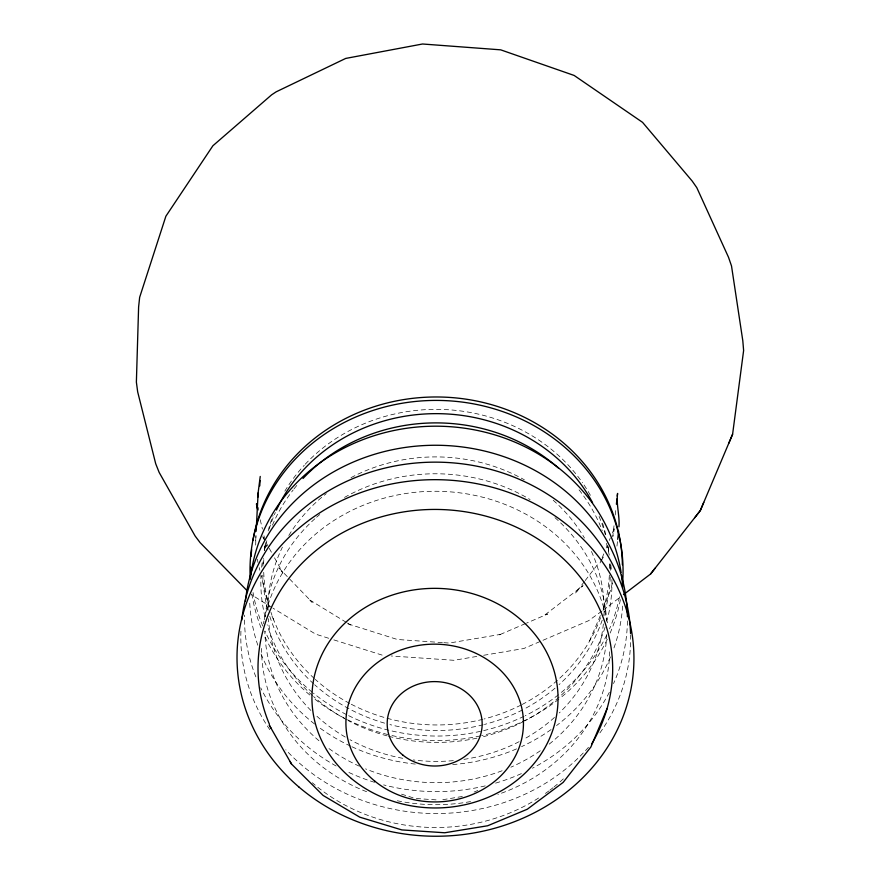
<?xml version="1.0" encoding="UTF-8"?>
<svg xmlns="http://www.w3.org/2000/svg" width="880" height="880" viewBox="0 0 880 880"><rect width="100%" height="100%" fill="white"/><g stroke="black" fill="none" stroke-linecap="round" stroke-linejoin="round"><path stroke-width="0.66" stroke-dasharray="4.4 3.3" d="M255.673 545.127L255.959 535.37M258.522 510.268L258.665 507.562M255.673 540.826L255.915 536.547M614.009 525.756L612.821 536.536L614.35 528.913M615.208 514.987L615.945 508.244M616.957 546.062L617.562 540.661M264.33 550.055L265.507 543.565A173.778 158.422 0.7 0 0 264.352 550.154M612.469 582.868L610.181 591.25L602.954 609.257M600.072 562.936L601.612 559.185M602.118 557.942L604.164 552.948M606.221 547.943L607.244 545.446M609.29 540.452L610.313 537.955M612.37 532.961L614.922 526.713M600.347 615.56L589.16 641.795M601.403 560.571L603.394 557.029M584.375 581.614L575.267 593.373L578.787 589.083L583.033 585.651L543.994 615.604L547.613 614.042L526.46 623.161M585.2 580.547L599.258 562.375M601.865 611.127L588.555 620.719L541.233 641.036M602.954 610.302L620.257 597.113M525.448 623.601L498.256 635.327L500.346 634.425L449.196 643.06L443.74 642.686M539.99 641.575L523.798 648.527L483.483 655.314M474.133 792.033L477.829 790.482M476.773 656.447L453.926 660.297L391.314 655.985M442.816 799.7L464.255 796.18M442.376 642.598L397.353 639.485L348.04 623.898L350.856 625.141L347.424 623.051M436.051 799.865L415.151 798.457L400.169 793.716M328.68 638.264L315.711 634.172L273.042 608.19M333.872 639.892L383.152 655.424M271.887 607.486L251.383 594.693M346.291 622.347L308.605 599.291L312.213 602.316L279.18 568.238L282.964 573.045L273.834 556.6M262.757 536.613L265.364 541.31M266.024 542.487L268.631 547.195M269.28 548.372L273.185 555.423M263.054 537.35L264.176 539.473M273.746 620.004L270.754 613.162M265.342 542.938L266.519 546.403L265.892 543.741M268.741 607.167L261.096 575.487M259.237 567.677L259.853 570.273M260.238 519.772L262.427 529.1M264 535.755L264.627 538.417M257.29 559.196L257.994 562.463M610.225 567.633L610.632 570.273M563.332 778.866A177.342 159.038 0.7 0 1 558.316 783.354M557.282 784.234A177.342 159.038 0.7 0 1 554.147 786.83M553.08 787.677A177.342 159.038 0.7 0 1 549.835 790.196M548.746 791.01A177.342 159.038 0.7 0 1 545.413 793.43M538.582 798.017A177.342 159.038 0.7 0 1 312.345 782.749M609.686 651.794A174.141 156.706 0.7 0 1 497.893 794.464M470.558 801.581A174.141 156.706 0.7 0 1 395.681 800.426M366.619 791.714A174.141 156.706 0.7 0 1 261.459 648.45M263.472 623.81A174.141 156.706 0.7 0 1 263.967 621.115M264.22 619.773A174.141 156.706 0.7 0 1 438.163 491.293A174.141 156.706 0.7 0 1 607.805 625.141M630.586 634.865A194.909 175.692 0.7 0 1 598.587 734.723M588.467 747.329A194.909 175.692 0.7 0 1 285.802 749.771M269.819 729.685A194.909 175.692 0.7 0 1 240.999 629.684M606.749 634.601A171.039 154.451 0.7 0 1 549.065 744.238M540.276 750.772A171.039 154.451 0.7 0 1 510.884 767.184M502.128 770.748A171.039 154.451 0.7 0 1 365.563 768.878M359.403 766.216A171.039 154.451 0.7 0 1 327.404 747.428M318.945 740.718A171.039 154.451 0.7 0 1 264.836 631.312M265.265 616.429A171.039 154.451 0.7 0 1 315.623 518.089M316.646 517.187A171.039 154.451 0.7 0 1 319.77 514.525M344.509 497.431A171.039 154.451 0.7 0 1 530.09 499.554M554.983 517.682A171.039 154.451 0.7 0 1 606.683 621.181M627.418 620.906A191.477 173.173 0.7 0 1 613.536 683.573M609.334 692.307A191.477 173.173 0.7 0 1 532.444 768.218M521.378 773.608A191.477 173.173 0.7 0 1 495.572 783.134M485.221 785.884A191.477 173.173 0.7 0 1 383.647 784.905M374.561 782.32A191.477 173.173 0.7 0 1 347.072 771.617M336.138 765.996A191.477 173.173 0.7 0 1 260.722 687.83M255.86 676.852A191.477 173.173 0.7 0 1 244.508 615.142M603.361 623.975A168.058 152.24 0.7 0 1 559.295 712.943M554.477 717.442A168.058 152.24 0.7 0 1 523.908 739.145M519.145 741.686A168.058 152.24 0.7 0 1 463.969 759.352M453.321 760.639A168.058 152.24 0.7 0 1 413.226 759.935M402.699 758.296A168.058 152.24 0.7 0 1 349.998 739.728M345.257 737.055A168.058 152.24 0.7 0 1 314.853 714.34M310.915 710.49A168.058 152.24 0.7 0 1 268.367 618.662M268.026 610.445A168.058 152.24 0.7 0 1 282.414 547.151M288.816 535.469A168.058 152.24 0.7 0 1 326.271 493.647M351.021 477.653A168.058 152.24 0.7 0 1 524.359 479.809M553.201 500.236A168.058 152.24 0.7 0 1 584.463 538.021M591.448 551.474A168.058 152.24 0.7 0 1 603.988 615.725M622.6 606.045A186.692 169.499 0.7 0 1 613.019 650.551M610.511 656.854A186.692 169.499 0.7 0 1 556.545 725.571M551.056 729.597A186.692 169.499 0.7 0 1 521.587 746.636M516.538 748.891A186.692 169.499 0.7 0 1 451.88 764.632M415.305 764.082A186.692 169.499 0.7 0 1 351.846 746.713M350.603 746.13A186.692 169.499 0.7 0 1 317.779 726.451M314.578 724.009A186.692 169.499 0.7 0 1 260.59 652.773M257.818 645.227A186.692 169.499 0.7 0 1 249.678 601.788M605.044 627.352A175.56 159.753 0.7 0 1 560.142 696.212M559.141 697.114A175.56 159.753 0.7 0 1 524.711 720.896M523.534 721.512A175.56 159.753 0.7 0 1 482.207 736.956M476.938 738.166A175.56 159.753 0.7 0 1 388.421 736.219M387.112 735.867A175.56 159.753 0.7 0 1 348.161 720.577M346.951 719.917A175.56 159.753 0.7 0 1 313.577 696.542M312.576 695.64A175.56 159.753 0.7 0 1 267.157 624.756M265.012 616.902A175.56 159.753 0.7 0 1 260.997 575.454M261.613 567.314A175.56 159.753 0.7 0 1 262.46 560.593M264.462 549.989A175.56 159.753 0.7 0 1 266.871 540.749M272.448 525.173A175.56 159.753 0.7 0 1 293.172 489.962M294.019 488.873A175.56 159.753 0.7 0 1 297.517 484.627M579.051 489.841A175.56 159.753 0.7 0 1 602.239 530.607M606.452 543.356A175.56 159.753 0.7 0 1 609.543 556.677M610.797 564.773A175.56 159.753 0.7 0 1 611.49 571.516M611.908 579.557A175.56 159.753 0.7 0 1 607.277 619.619M610.236 576.95A173.778 158.422 0.7 0 1 603.878 615.076M602.217 620.169A173.778 158.422 0.7 0 1 559.042 684.662M555.027 688.182A173.778 158.422 0.7 0 1 523.787 709.247M522.577 709.874A173.778 158.422 0.7 0 1 484.462 724.438M483.175 724.768A173.778 158.422 0.7 0 1 389.95 724.592M384.615 723.151A173.778 158.422 0.7 0 1 314.666 684.761M313.643 683.837A173.778 158.422 0.7 0 1 269.368 615.065M267.872 609.906A173.778 158.422 0.7 0 1 262.768 574.299M262.845 566.236A173.778 158.422 0.7 0 1 263.373 558.173M269.126 529.177A173.778 158.422 0.7 0 1 275.341 512.523M599.082 516.406A173.778 158.422 0.7 0 1 605.209 534.358M607.915 546.26A173.778 158.422 0.7 0 1 608.982 552.948M610.038 563.651A173.778 158.422 0.7 0 1 610.291 570.284M620.378 599.654A186.527 170.071 0.7 0 1 610.126 633.094M607.299 639.276A186.527 170.071 0.7 0 1 559.955 698.269M558.888 699.116A186.527 170.071 0.7 0 1 481.668 735.603M480.348 735.9A186.527 170.071 0.7 0 1 389.07 734.866M387.761 734.547A186.527 170.071 0.7 0 1 314.985 699.237M309.771 694.991A186.527 170.071 0.7 0 1 264.198 635.195M261.052 627.759A186.527 170.071 0.7 0 1 251.856 593.934M619.465 596.882A185.812 169.532 0.7 0 1 609.51 628.892M606.705 635.063A185.812 169.532 0.7 0 1 559.537 693.88M558.47 694.727A185.812 169.532 0.7 0 1 525.25 715.682M524.018 716.287A185.812 169.532 0.7 0 1 347.666 715.187M346.445 714.571A185.812 169.532 0.7 0 1 313.401 693.176M312.356 692.329A185.812 169.532 0.7 0 1 264.902 631.004M262.768 626.065A185.812 169.532 0.7 0 1 253.044 592.526M609.345 575.08A172.964 157.795 0.7 0 1 602.756 611.259M600.6 617.584A172.964 157.795 0.7 0 1 522.247 704.418M521.037 705.045A172.964 157.795 0.7 0 1 484.143 718.971M482.812 719.312A172.964 157.795 0.7 0 1 350.823 704.022M349.624 703.384A172.964 157.795 0.7 0 1 315.293 679.404M314.27 678.48A172.964 157.795 0.7 0 1 270.952 612.26M269.324 606.991A172.964 157.795 0.7 0 1 263.714 572.033M263.648 564.014A172.964 157.795 0.7 0 1 263.857 558.657M264.539 550.627A172.964 157.795 0.7 0 1 265.441 543.994M268.158 530.937A172.964 157.795 0.7 0 1 273.064 515.405M284.823 491.15A172.964 157.795 0.7 0 1 304.304 465.223M305.217 464.233A172.964 157.795 0.7 0 1 582.516 482.768M584.045 485.001A172.964 157.795 0.7 0 1 591.228 496.804M602.558 523.127A172.964 157.795 0.7 0 1 606.375 537.46M608.036 546.766A172.964 157.795 0.7 0 1 608.85 553.432M609.499 564.08A172.964 157.795 0.7 0 1 609.521 569.569"/><path stroke-width="1.32" d="M618.948 526.856C619.828 515.647 616.088 504.636 617.584 493.427L617.287 496.122M256.157 531.278L258.115 492.91L260.238 476.443M259.765 485.914L260.04 480.502M257.884 497.167L258.115 492.91M616.396 504.207L616.99 498.817M617.705 539.308L618.607 531.212M728.761 443.344L732.6 434.236L743.622 350.504L742.808 340.78L731.511 265.958L728.497 257.235L696.795 187.66L692.175 181.038L642.543 122.342L574.145 75.449L500.698 49.841L422.543 44L345.719 58.421L276.122 91.85L271.612 94.842L212.894 145.761L165.88 216.227L139.656 297.308L138.611 306.944L136.378 382.129L137.676 391.886L155.716 463.771L159.17 472.45L195.129 536.03L200.079 542.597L247.456 591.041M607.002 708.763L590.887 746.988L563.156 782.397L527.329 809.215L487.685 825.759L444.719 832.766L401.819 829.917L359.744 817.157L323.125 795.454L291.489 764.016L290.015 761.431M703.747 502.403L700.315 510.554L694.727 517.693M732.6 434.236L700.315 510.554L650.562 574.024L623.513 594.638M650.562 574.024L655.149 568.15M291.489 764.016L269.258 725.109L270.963 728.079M257.411 507.793L256.465 503.8L257.378 509.036M269.445 724.273A177.342 159.038 0.7 0 1 446.831 509.795A177.342 159.038 0.7 0 1 591.745 743.798M245.377 601.337A191.477 173.173 0.7 0 1 444.048 445.434A191.477 173.173 0.7 0 1 627.418 616.803M250.283 579.293A186.527 170.071 0.7 0 1 438.46 400.422A186.527 170.071 0.7 0 1 622.545 583.561M250.976 573.936A185.812 169.532 0.7 0 1 250.789 567.215M251.086 556.402A185.812 169.532 0.7 0 1 251.658 549.648M252.956 540.287A185.812 169.532 0.7 0 1 449.625 397.419A185.812 169.532 0.7 0 1 622.38 564.74M241.747 620.169A194.909 175.692 0.7 0 1 442.64 462.275A194.909 175.692 0.7 0 1 630.553 633.523M250.569 577.5A186.692 169.499 0.7 0 1 433.015 426.206A186.692 169.499 0.7 0 1 621.104 572.506M621.5 575.19A186.692 169.499 0.7 0 1 622.677 587.29M276.463 510.026A173.778 158.422 0.7 0 1 431.695 413.699A173.778 158.422 0.7 0 1 592.57 502.678M303.017 478.489A175.56 159.753 0.7 0 1 558.657 468.259M299.013 787.094A198.473 178.288 0.7 0 0 628.507 699.842A198.473 178.288 0.7 0 0 378.895 486.937A198.473 178.288 0.7 0 0 299.013 787.094M402.809 755.029A47.498 42.207 0.7 0 0 481.107 732.798A47.498 42.207 0.7 0 0 420.09 683.606A47.498 42.207 0.7 0 0 402.809 755.029M374.715 781.066A88.781 78.892 0.7 0 0 521.356 740.322A88.781 78.892 0.7 0 0 407.968 647.746A88.781 78.892 0.7 0 0 374.715 781.066M351.395 778.536A123.057 109.813 0.7 0 0 554.983 722.766A123.057 109.813 0.7 0 0 398.563 593.175A123.057 109.813 0.7 0 0 351.395 778.536"/></g></svg>
